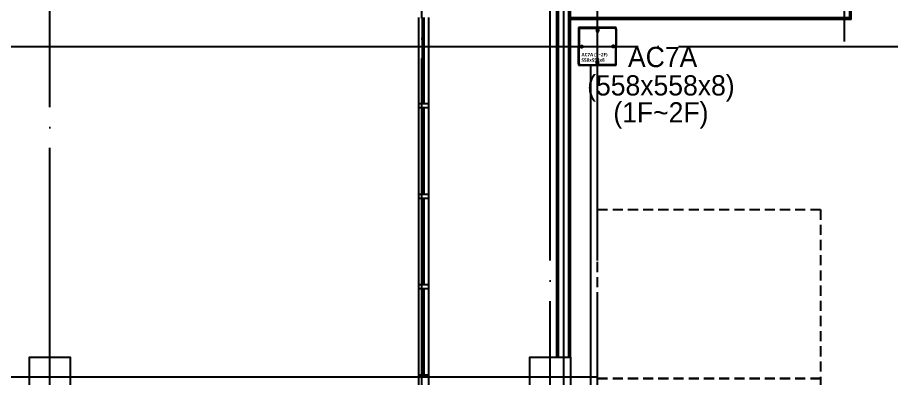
# Model space of a CAD drawing. Header units: millimetres. Extents: x -47382 to 204618, y -51045 to 127155.
# Drawn here: x 27420 to 40350, y 35453 to 40801 of the extents above; entities that cross this region are included whole.
import ezdxf
from ezdxf.enums import TextEntityAlignment as Align

# ---------------------------------------------------------------- set-up
doc = ezdxf.new("R2010")
doc.units = ezdxf.units.MM
doc.header["$LTSCALE"] = 300
doc.header["$MEASUREMENT"] = 0
doc.linetypes.add('CEN', pattern=[62, 60, -1, 0, -1])
doc.linetypes.add('DASHED', pattern=[0.75, 0.5, -0.25])
doc.layers.get('0').update_dxf_attribs({"linetype": 'CONTINUOUS'})
doc.layers.get('Defpoints').update_dxf_attribs({"color": 153, "linetype": 'CONTINUOUS'})
for name, color, linetype in [('A-CEN', 1, 'CEN'), ('A-ST-AXIS-CEN', 252, 'CEN'), ('A-ST-COL', 2, 'CONTINUOUS'), ('A-WALL-DRY1', 7, 'CONTINUOUS'), ('A-WIN', 4, 'CONTINUOUS'), ('Bound', 9, 'CONTINUOUS'), ('지게차충전대', 7, 'DASHED'), ('충돌방지대 IN', 4, 'CONTINUOUS')]:
    doc.layers.add(name, color=color, linetype=linetype)
doc.layers.add('Defpoint', color=161, linetype='CONTINUOUS', plot=False)
doc.styles.add('SH_대대리576', font='NanumGothicBold.ttf')
doc.styles.add('돋움', font='')
doc.styles.get('돋움').set_extended_font_data('Dotum')

# ---------------------------------------------------------------- blocks, each defined once
blk = doc.blocks.new('AC7A(1~2f)')
at = {"layer": 'A-ST-COL'}
for p, q in [((20, 558), (20, 319)), ((28, 558), (28, 319)), ((40, 578), (279, 578)), ((40, 570), (279, 570)), ((290.2763114494737, 553.895758280094), (277.39854070812, 522.736161146604)), ((284.916081674397, 520), (277.39854070812, 522.736161146604)), ((297.7938524157507, 551.15959713349), (284.916081674397, 520)), ((300.2061475842493, 551.15959713349), (313.083918325603, 520)), ((307.7236885505263, 553.895758280094), (320.60145929188, 522.736161146604)), ((313.083918325603, 520), (320.60145929188, 522.736161146604)), ((558, 578), (319, 578)), ((558, 570), (319, 570)), ((570, 558), (570, 319)), ((578, 558), (578, 319)), ((20, 40), (20, 279)), ((28, 40), (28, 279)), ((44.10424171993509, 307.7236885505554), (75.2638388533378, 320.6014592918509)), ((44.10424171993509, 290.2763114494155), (75.2638388533378, 277.3985407081491)), ((46.84040286648087, 300.2061475842784), (78, 313.0839183255448)), ((46.84040286648087, 297.7938524157216), (78, 284.9160816744261)), ((78, 313.0839183255448), (75.2638388533378, 320.6014592918509)), ((78, 284.9160816744261), (75.2638388533378, 277.3985407081491)), ((520, 313.0839183255448), (522.7361611465458, 320.6014592918509)), ((551.1595971335191, 300.2061475842784), (520, 313.0839183255448)), ((551.1595971335191, 297.7938524157216), (520, 284.9160816744261)), ((520, 284.9160816744261), (522.7361611465458, 277.3985407081491)), ((553.8957582800649, 307.7236885505554), (522.7361611465458, 320.6014592918509)), ((553.8957582800649, 290.2763114494155), (522.7361611465458, 277.3985407081491)), ((570, 40), (570, 279)), ((578, 40), (578, 279)), ((40, 28), (279, 28)), ((40, 20), (279, 20)), ((284.916081674397, 78), (277.39854070812, 75.26383885339601)), ((290.2763114494737, 44.10424171990599), (277.39854070812, 75.26383885339601)), ((297.7938524157507, 46.84040286650998), (284.916081674397, 78)), ((300.2061475842493, 46.84040286650998), (313.083918325603, 78)), ((307.7236885505263, 44.10424171990599), (320.60145929188, 75.26383885339601)), ((313.083918325603, 78), (320.60145929188, 75.26383885339601)), ((558, 28), (319, 28)), ((558, 20), (319, 20))]:
    blk.add_line(p, q, dxfattribs=at)
for centre, radius, start, end in [((40, 558), 20, 90, 180), ((40, 558), 12, 90, 180), ((279, 558), 20, 340.000000000041, 90), ((279, 558), 12, 340.000000000079, 90), ((319, 558), 20, 90, 199.9999999999589), ((319, 558), 12, 90, 199.9999999999209), ((558, 558), 20, 0, 90), ((558, 558), 12, 0, 90), ((40, 319), 20, 180, 289.9999999999091), ((40, 279), 20, 70.00000000009088, 180), ((40, 319), 12, 180, 290.0000000001465), ((40, 279), 12, 69.99999999985344, 180), ((558, 319), 20, 250.0000000000909, 0), ((558, 279), 20, 0, 109.9999999999091), ((558, 319), 12, 249.9999999998535, 0), ((558, 279), 12, 0, 110.0000000001466), ((40, 40), 20, 180, 270), ((40, 40), 12, 180, 270), ((279, 40), 20, 270, 19.99999999995894), ((279, 40), 12, 270, 19.99999999992093), ((319, 40), 20, 160.0000000000411, 270), ((319, 40), 12, 160.0000000000791, 270), ((558, 40), 20, 270, 0), ((558, 40), 12, 270, 0)]:
    blk.add_arc(centre, radius, start, end, dxfattribs=at)
at = {"layer": 'Bound', "color": 9, "linetype": 'Continuous'}
for p, q in [((578, 578), (20, 578)), ((20, 578), (20, 20)), ((578, 20), (578, 578)), ((20, 20), (578, 20))]:
    blk.add_line(p, q, dxfattribs=at)
at = {"layer": 'Defpoint'}
for p, q in [((299, 0), (299, 598)), ((0, 299), (598, 299))]:
    blk.add_line(p, q, dxfattribs=at)
at = {"layer": 'Defpoint', "linetype": 'Continuous', "style": 'SH_대대리576'}
for s, p in [('AC7A (1~2F)', (62.44523096783087, 178.7520571736968)), ('558x558x8', (62.44523096783087, 97.7487227927777))]:
    blk.add_text(s, height=50, dxfattribs=at).set_placement(p, align=Align.MIDDLE_LEFT)
blk = doc.blocks.new('ACT 지상1층구조평면도')
at = {"layer": 'A-ST-COL'}
for points in [[(74981.82194226433, 86216.34382603446), (74981.82194226433, 86816.34382603446), (75581.82194226433, 86816.34382603446), (75581.82194226433, 86216.34382603446), (74981.82194226433, 86216.34382603446)], [(82381.82194226433, 86216.34382603446), (82381.82194226433, 86816.34382603446), (82981.82194226433, 86816.34382603446), (82981.82194226433, 86216.34382603446), (82381.82194226433, 86216.34382603446)]]:
    blk.add_lwpolyline(points, dxfattribs=at)
blk.add_blockref('AC7A(1~2f)', (83082.82194227108, 91117.34382603847))

msp = doc.modelspace()

# ---------------------------------------------------------------- linework, layer by layer
at = {"layer": 'A-CEN'}
for p, q in [((35499.99999999837, 12371.44848046935), (35499.99999999616, 52171.44848047494)), ((39654.99999999616, 40446.44847852847), (39654.99999999534, 48871.44848048053)), ((33400.00000001048, 22191.44848029799), (33399.99999996263, 44671.44848047773))]:
    msp.add_line(p, q, dxfattribs=at)
at = {"layer": 'A-ST-AXIS-CEN'}
for p, q in [((27899.99999999243, 20871.44848054386), (27899.99999997416, 99371.44848046236)), ((35299.99999999616, -2.91038304567337e-10), (35299.99999997544, 99371.44848046236)), ((36000.00000000675, -2.91038304567337e-10), (35999.99999998603, 99371.44848046236)), ((0, 40371.44848048053), (142000.0000000106, 40371.44848048053)), ((35999.99999999616, 35471.44848047494), (0, 35471.44848047866))]:
    msp.add_line(p, q, dxfattribs=at)
at = {"layer": 'A-WALL-DRY1'}
for p, q in [((35399.99999999616, 35771.44848047494), (35399.99999999616, 43571.44848047494)), ((35412.49999999616, 35771.44848047494), (35412.49999999616, 43571.44848047494)), ((35424.99999999616, 35771.44848047494), (35424.99999999616, 43571.44848047494)), ((35574.99999999616, 35771.44848047494), (35574.99999999616, 43571.44848047494)), ((35587.49999999616, 35771.44848047494), (35587.49999999616, 43571.44848047494)), ((35599.99999999616, 35771.44848047494), (35599.99999999616, 43571.44848047494)), ((39729.99999999628, 42771.44848242494), (39729.99999999627, 40796.44848047283)), ((39742.49999999628, 42783.94848242494), (39742.49999999627, 40783.94848047283)), ((39754.99999999627, 40771.44848047282), (39754.99999999628, 42796.44848242494)), ((39729.99999999627, 40796.44848047283), (35599.99999999616, 40796.44848047429)), ((39742.49999999627, 40783.94848047283), (35599.99999999616, 40783.94848047429)), ((39754.99999999627, 40771.44848047282), (35599.99999999616, 40771.44848047429))]:
    msp.add_line(p, q, dxfattribs=at)
at = {"layer": 'A-WIN'}
for p, q in [((33350.0000000021, 40801.44848047727), (33350.0000000021, 26971.4484804754)), ((33413.00000001106, 39521.4484804754), (33413.00000001094, 40801.44848047727)), ((33425.00000001106, 39521.4484804754), (33425.00000001094, 40801.44848047727)), ((33437.00000001106, 39521.4484804754), (33437.00000001094, 40801.44848047727)), ((33500.0000000021, 40801.44848047727), (33500.0000000021, 26971.4484804754)), ((33500.0000000021, 39521.4484804754), (33350.0000000021, 39521.4484804754)), ((33500.0000000021, 39461.4484804754), (33350.0000000021, 39461.4484804754)), ((33413.00000001118, 38181.44848047587), (33413.00000001106, 39461.4484804754)), ((33425.00000001118, 38181.44848047587), (33425.00000001106, 39461.4484804754)), ((33437.00000001118, 38181.4484804754), (33437.00000001106, 39461.4484804754)), ((33500.0000000021, 38181.4484804754), (33350.0000000021, 38181.4484804754)), ((33500.0000000021, 38121.4484804754), (33350.0000000021, 38121.4484804754)), ((33413.00000001118, 36841.4484804754), (33413.00000001118, 38121.4484804754)), ((33425.00000001118, 36841.4484804754), (33425.00000001118, 38121.4484804754)), ((33437.00000001118, 36841.4484804754), (33437.00000001118, 38121.4484804754)), ((33500.0000000021, 36841.4484804754), (33350.0000000021, 36841.4484804754)), ((33500.0000000021, 36781.4484804754), (33350.0000000021, 36781.4484804754)), ((33413.00000001106, 35501.4484804754), (33413.00000001118, 36781.4484804754)), ((33425.00000001106, 35501.4484804754), (33425.00000001118, 36781.4484804754)), ((33437.00000001106, 35501.4484804754), (33437.00000001118, 36781.4484804754)), ((33500.0000000021, 35501.4484804754), (33350.0000000021, 35501.4484804754))]:
    msp.add_line(p, q, dxfattribs=at)
at = {"layer": '지게차충전대', "linetype": 'DASHED'}
for points in [[(35999.99999996956, 37955.68099973623), (39299.99999996956, 37955.68099975113), (39299.99999999191, 35455.68099975113), (35999.99999999936, 35455.68099973623)], [(35999.99999999936, 35455.68099973623), (39299.99999999936, 35455.68099975113), (39300.00000002171, 32955.68099975113), (36000.00000002916, 32955.68099973623)]]:
    msp.add_lwpolyline(points, close=True, dxfattribs=at)
at = {"layer": '충돌방지대 IN'}
msp.add_line((35899.99999999616, 30071.4484804754), (35899.99999998592, 40092.44848047895), dxfattribs=at)

# ---------------------------------------------------------------- block references
msp.add_blockref('ACT 지상1층구조평면도', (-47381.82194226817, -51044.89534555952))

# ---------------------------------------------------------------- texts
at = {"layer": 'Defpoints', "linetype": 'Continuous', "style": '돋움'}
for s, p in [('AC7A', (36963.94387743665, 39976.23081988087)), ('(558x558x8)', (36938.54658427254, 39555.71979928226)), ('(1F~2F)', (36938.54658427346, 39155.71979928226))]:
    msp.add_text(s, height=300, dxfattribs=at).set_placement(p, align=Align.BOTTOM_CENTER)

doc.saveas('drawing.dxf')
